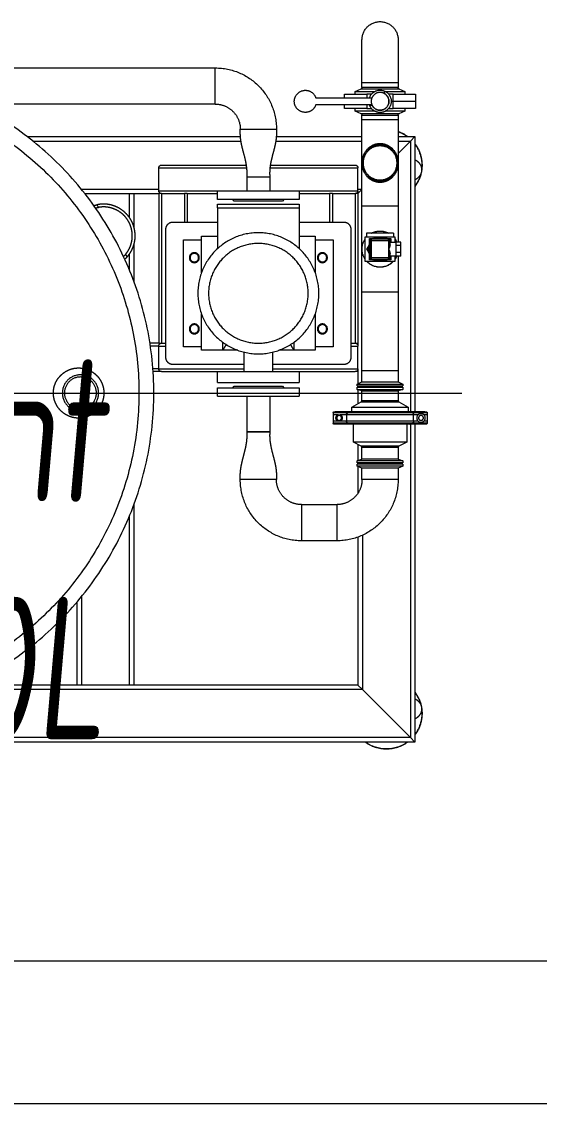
# Model space of a CAD drawing. Extents: x -681219 to -550379, y -242630 to -158199.
# Drawn here: x -639638 to -638911, y -208717 to -207198 of the extents above; entities that cross this region are included whole.
import ezdxf
from ezdxf.lldxf.tags import DXFTag

# ---------------------------------------------------------------- set-up
doc = ezdxf.new("R2010")
doc.units = 0
doc.header["$LTSCALE"] = 1000
doc.linetypes.add('DASHED2', pattern=[9.525, 6.35, -3.175])
doc.layers.get('0').update_dxf_attribs({"linetype": 'CONTINUOUS'})
for name, color, linetype, lineweight in [('famsun', 7, 'CONTINUOUS', 0), ('future', 4, 'DASHED2', 0), ('text1', 7, 'CONTINUOUS', 0)]:
    doc.layers.add(name, color=color, linetype=linetype, lineweight=lineweight)
doc.styles.add('ISOCP', font='isocp.shx', dxfattribs={"bigfont": 'gbcbig.shx'})
tags = doc.linetypes.add('CENTER2', pattern=[28.575, 19.05, -3.175, 3.175, -3.175]).pattern_tags.tags
tags[10:11] = [DXFTag(74, 4), DXFTag(75, 0), DXFTag(340, '0'), DXFTag(46, 0.0), DXFTag(50, 0.0), DXFTag(44, 0.0), DXFTag(45, 0.0)]
tags[8:9] = [DXFTag(74, 4), DXFTag(75, 0), DXFTag(340, '0'), DXFTag(46, 0.0), DXFTag(50, 0.0), DXFTag(44, 0.0), DXFTag(45, 0.0)]
tags[6:7] = [DXFTag(74, 4), DXFTag(75, 0), DXFTag(340, '0'), DXFTag(46, 0.0), DXFTag(50, 0.0), DXFTag(44, 0.0), DXFTag(45, 0.0)]
tags[4:5] = [DXFTag(74, 4), DXFTag(75, 0), DXFTag(340, '0'), DXFTag(46, 0.0), DXFTag(50, 0.0), DXFTag(44, 0.0), DXFTag(45, 0.0)]

# ---------------------------------------------------------------- blocks, each defined once
blk = doc.blocks.new('Coloring matter tank 300l-V')
for p, q in [((820, 490), (-430, 490)), ((813.6, 483.6), (820, 490)), ((820, 490), (813.6, 483.6)), ((820, 43.7), (820, 490)), ((813.6, 483.6), (14.4, 483.6)), ((746.4, 416.4), (813.6, 483.6)), ((813.6, 43.7), (813.6, 483.6)), ((746.4, 416.4), (178.4, 416.4)), ((740, 410), (746.4, 416.4)), ((746.4, 416.4), (740, 410)), ((746.4, 199.5), (746.4, 416.4)), ((345, 410), (192.6, 410)), ((345, 293.6), (345, 410)), ((351.4, 410), (345, 410)), ((418.6, 410), (351.4, 410)), ((351.4, 285.9), (351.4, 410)), ((425, 410), (418.6, 410)), ((418.6, 173.2), (418.6, 410)), ((740, 410), (425, 410)), ((425, 156.8), (425, 410)), ((740, 202.2), (740, 410)), ((710.5, 207.4), (660.5, 207.4)), ((660.5, 156.6), (660.5, 207.4)), ((710.5, 207.4), (710.5, 182)), ((710.5, 207.4), (710.5, 156.6)), ((710.5, 182), (710.5, 156.6)), ((660.5, 156.6), (710.5, 156.6)), ((740, 103), (740, 140.5)), ((600, 121.5), (574.6, 121.5)), ((625.4, 121.5), (574.6, 121.5)), ((625.4, 121.5), (600, 121.5)), ((745.6, 121.5), (745.6, 105.5)), ((771, 121.5), (745.6, 121.5)), ((747.7, 121.5), (745.6, 121.5)), ((796.4, 121.5), (747.7, 121.5)), ((796.4, 121.5), (771, 121.5)), ((796.4, 105.5), (796.4, 121.5)), ((745.6, 105.5), (739, 102.5)), ((739, 102.5), (739, 100)), ((741.6, 102.5), (739, 102.5)), ((741.6, 100), (739, 100)), ((739, 98), (739, 95)), ((771, 98), (739, 98)), ((739, 95), (745.6, 93)), ((771, 95), (739, 95)), ((740, 98), (740, 100)), ((740, 72.2), (740, 94.7)), ((803, 102.5), (741.6, 102.5)), ((803, 100), (741.6, 100)), ((747.7, 105.5), (745.6, 105.5)), ((745.6, 93), (745.6, 76.2)), ((771, 93), (745.6, 93)), ((746.4, 98), (746.4, 100)), ((796.4, 105.5), (747.7, 105.5)), ((803, 98), (771, 98)), ((803, 95), (771, 95)), ((796.4, 93), (771, 93)), ((803, 102.5), (796.4, 105.5)), ((796.4, 93), (803, 95)), ((796.4, 76.2), (796.4, 93)), ((803, 100), (803, 102.5)), ((803, 95), (803, 98)), ((745.6, 76.2), (771, 76.2)), ((771, 76.2), (796.4, 76.2)), ((744.5, 74.4), (733.5, 69)), ((733.5, 69), (733.5, 43.7)), ((771, 69), (733.5, 69)), ((771, 74.4), (744.5, 74.4)), ((797.5, 74.4), (771, 74.4)), ((808.5, 69), (771, 69)), ((808.5, 69), (797.5, 74.4)), ((808.5, 43.7), (808.5, 69)), ((584.1, 54.5), (584.1, 4.5)), ((600, 54.5), (584.1, 54.5)), ((584.1, 54.5), (615.9, 54.5)), ((615.9, 54.5), (600, 54.5)), ((615.9, 4.5), (615.9, 54.5)), ((705.1, 43.2), (704.9, 43)), ((704.9, 43), (704.9, 42.8)), ((704.9, 42.2), (704.9, 42.8)), ((704.9, 39.3), (704.9, 42.2)), ((725.6, 42.2), (704.9, 42.2)), ((712.2, 39.3), (704.9, 39.3)), ((704.9, 30.7), (704.9, 39.3)), ((704.9, 27.8), (704.9, 30.7)), ((712.2, 30.7), (704.9, 30.7)), ((705.4, 43.3), (705.1, 43.2)), ((705.7, 43.5), (705.4, 43.3)), ((706.2, 43.6), (705.7, 43.5)), ((706.7, 43.7), (706.2, 43.6)), ((707.3, 43.7), (706.7, 43.7)), ((707.9, 43.7), (707.3, 43.7)), ((729.6, 43.7), (707.9, 43.7)), ((723.9, 39.3), (714.8, 39.3)), ((723.9, 30.7), (714.8, 30.7)), ((723.9, 30.7), (723.9, 39.3)), ((818.1, 39.3), (723.9, 39.3)), ((818.1, 30.7), (723.9, 30.7)), ((729.6, 43.7), (725.6, 42.2)), ((812.4, 43.7), (816.4, 42.2)), ((834.1, 43.7), (812.4, 43.7)), ((837.1, 42.2), (816.4, 42.2)), ((818.1, 39.3), (818.1, 30.7)), ((824.3, 39.3), (818.1, 39.3)), ((824.3, 30.7), (818.1, 30.7)), ((837.1, 39.3), (832.7, 39.3)), ((837.1, 30.7), (832.7, 30.7)), ((834.7, 43.7), (834.1, 43.7)), ((835.3, 43.7), (834.7, 43.7)), ((835.8, 43.6), (835.3, 43.7)), ((836.3, 43.5), (835.8, 43.6)), ((836.6, 43.3), (836.3, 43.5)), ((836.9, 43.2), (836.6, 43.3)), ((837.1, 43), (836.9, 43.2)), ((837.1, 42.8), (837.1, 43)), ((837.1, 42.2), (837.1, 42.8)), ((837.1, 39.3), (837.1, 42.2)), ((837.1, 30.7), (837.1, 39.3)), ((837.1, 27.8), (837.1, 30.7)), ((725.6, 27.8), (704.9, 27.8)), ((704.9, 27.2), (704.9, 27.8)), ((704.9, 27.2), (704.9, 27)), ((704.9, 27), (705.1, 26.8)), ((705.1, 26.8), (705.4, 26.7)), ((705.4, 26.7), (705.7, 26.5)), ((705.7, 26.5), (706.2, 26.4)), ((706.2, 26.4), (706.7, 26.3)), ((706.7, 26.3), (707.3, 26.3)), ((707.3, 26.3), (707.9, 26.2)), ((729.6, 26.2), (707.9, 26.2)), ((725.6, 27.8), (729.6, 26.2)), ((731.5, 26.2), (731.5, 20)), ((731.5, 20), (744.6, 12.6)), ((731.5, 20), (810.5, 20)), ((797.4, 12.6), (810.5, 20)), ((810.5, 20), (810.5, 26.2)), ((816.4, 27.8), (812.4, 26.2)), ((834.1, 26.2), (812.4, 26.2)), ((813.6, -353.6), (813.6, 26.2)), ((837.1, 27.8), (816.4, 27.8)), ((820, -360), (820, 26.2)), ((834.1, 26.2), (834.7, 26.3)), ((834.7, 26.3), (835.3, 26.3)), ((835.3, 26.3), (835.8, 26.4)), ((835.8, 26.4), (836.3, 26.5)), ((836.3, 26.5), (836.6, 26.7)), ((836.6, 26.7), (836.9, 26.8)), ((836.9, 26.8), (837.1, 27)), ((837.1, 27.2), (837.1, 27.8)), ((837.1, 27), (837.1, 27.2)), ((542.5, 4.5), (542.5, -7.5)), ((542.5, 4.5), (657.5, 4.5)), ((657.5, -7.5), (657.5, 4.5)), ((740, -4.7), (740, 15.2)), ((744.6, 12.6), (797.4, 12.6)), ((745.6, 10.8), (745.6, -3)), ((796.4, 10.8), (745.6, 10.8)), ((796.4, -3), (796.4, 10.8)), ((542.5, -7.5), (657.5, -7.5)), ((542.5, -15), (542.5, -30)), ((542.5, -15), (657.5, -15)), ((564, -7.5), (566, -9.5)), ((566, -9.5), (634, -9.5)), ((634, -9.5), (636, -7.5)), ((657.5, -30), (657.5, -15)), ((745.6, -3), (739, -5)), ((739, -5), (739, -8)), ((739, -5), (803, -5)), ((739, -8), (803, -8)), ((739, -10), (739, -12.5)), ((739, -10), (803, -10)), ((739, -12.5), (745.6, -15.5)), ((739, -12.5), (803, -12.5)), ((740, -10), (740, -8)), ((740, -30), (740, -13)), ((745.6, -3), (796.4, -3)), ((746.4, -10), (746.4, -8)), ((803, -5), (796.4, -3)), ((796.4, -15.5), (803, -12.5)), ((803, -8), (803, -5)), ((803, -12.5), (803, -10)), ((464, -30), (452, -30)), ((464, -30), (542.5, -30)), ((542.5, -30), (657.5, -30)), ((580, -30), (580, -57.4)), ((620, -57.4), (620, -30)), ((657.5, -30), (736, -30)), ((740, -30), (736, -30)), ((740, -34), (740, -30)), ((745.6, -15.5), (745.6, -31.5)), ((745.6, -15.5), (796.4, -15.5)), ((796.4, -31.5), (796.4, -15.5)), ((460, -34), (451.7, -34)), ((460, -34), (460, -66)), ((460, -34), (580, -34)), ((580, -40), (480, -40)), ((620, -34), (740, -34)), ((720, -40), (620, -40)), ((740, -34), (740, -66)), ((745.6, -31.5), (745.6, -141.5)), ((745.6, -31.5), (796.4, -31.5)), ((796.4, -141.5), (796.4, -31.5)), ((470, -50), (470, -230)), ((520, -60), (520, -111.3)), ((550, -60), (520, -60)), ((550, -60), (550, -71.3)), ((571.3, -60), (550, -60)), ((650, -60), (628.7, -60)), ((650, -71.3), (650, -60)), ((680, -60), (650, -60)), ((680, -111.3), (680, -60)), ((730, -230), (730, -50)), ((460, -70), (447.6, -70)), ((460, -66), (448.2, -66)), ((460, -66), (470, -66)), ((460, -280), (460, -70)), ((460, -70), (464, -70)), ((464, -280), (464, -70)), ((464, -70), (470, -70)), ((520, -65), (495, -65)), ((495, -65), (495, -215)), ((705, -65), (680, -65)), ((705, -215), (705, -65)), ((730, -66), (740, -66)), ((730, -70), (736, -70)), ((736, -280), (736, -70)), ((736, -70), (740, -70)), ((740, -70), (740, -66)), ((740, -280), (740, -70)), ((745.6, -141.5), (745.6, -262.5)), ((796.4, -141.5), (745.6, -141.5)), ((796.4, -192.2), (796.4, -141.5)), ((425, -208.1), (425, -156.8)), ((418.6, -194.9), (418.6, -173.2)), ((520, -168.7), (520, -220)), ((680, -220), (680, -168.7)), ((750, -184.5), (750, -219.5)), ((792, -184.5), (750, -184.5)), ((756, -196), (755.1, -197.5)), ((756, -187), (756, -217)), ((786, -187), (756, -187)), ((757, -190), (759, -190)), ((757, -214), (757, -190)), ((759, -188), (783, -188)), ((759, -188), (759, -190)), ((783, -190), (759, -190)), ((759, -190), (759, -214)), ((761.8, -186), (761.2, -187)), ((775, -186), (767, -186)), ((780.8, -187), (780.2, -186)), ((783, -188), (783, -190)), ((783, -190), (785, -190)), ((783, -202), (783, -190)), ((785, -190), (785, -196)), ((793.3, -192), (785, -192)), ((786, -192), (786, -187)), ((792, -192), (792, -184.5)), ((793.3, -212), (793.3, -192)), ((800.3, -192.2), (793.3, -192.2)), ((800.3, -197.1), (793.3, -197.1)), ((800.3, -192.2), (800.3, -197.1)), ((800.3, -197.1), (800.3, -206.9)), ((542.5, -260), (542.5, -202.6)), ((657.5, -260), (657.5, -202.6)), ((755.1, -206.5), (756, -208)), ((783, -214), (783, -202)), ((785, -208), (785, -214)), ((785, -212), (793.3, -212)), ((786, -217), (786, -212)), ((792, -219.5), (792, -212)), ((793.1, -214.5), (794.4, -211.8)), ((800.3, -206.9), (793.3, -206.9)), ((800.3, -211.8), (793.3, -211.8)), ((796.4, -262.5), (796.4, -211.8)), ((800.3, -206.9), (800.3, -211.8)), ((495, -215), (520, -215)), ((520, -220), (542.5, -220)), ((657.5, -220), (680, -220)), ((680, -215), (705, -215)), ((750, -219.5), (792, -219.5)), ((752, -224.5), (752, -219.5)), ((790, -224.5), (752, -224.5)), ((756, -217), (786, -217)), ((757, -214), (759, -214)), ((759, -214), (783, -214)), ((759, -214), (759, -216)), ((783, -216), (759, -216)), ((761.2, -217), (761.8, -218)), ((767, -218), (775, -218)), ((780.2, -218), (780.8, -217)), ((783, -214), (785, -214)), ((783, -214), (783, -216)), ((790, -224.5), (790, -219.5)), ((792, -216.3), (793.1, -214.5)), ((425, -280), (425, -233.4)), ((480, -240), (542.5, -240)), ((496, -280), (496, -240)), ((500, -280), (500, -240)), ((657.5, -240), (720, -240)), ((700, -280), (700, -240)), ((704, -280), (704, -240)), ((418.6, -280), (418.6, -246.6)), ((542.5, -260), (542.5, -265)), ((542.5, -260), (657.5, -260)), ((542.5, -265), (657.5, -265)), ((542.5, -271.5), (542.5, -283.5)), ((584.3, -271.5), (542.5, -271.5)), ((566, -269.5), (564, -271.5)), ((590.7, -269.5), (566, -269.5)), ((657.5, -271.5), (584.3, -271.5)), ((634, -269.5), (590.7, -269.5)), ((636, -271.5), (634, -269.5)), ((657.5, -265), (657.5, -260)), ((657.5, -283.5), (657.5, -271.5)), ((745.6, -262.5), (745.6, -323)), ((796.4, -262.5), (745.6, -262.5)), ((796.4, -323), (796.4, -262.5)), ((351, -286.4), (460, -286.4)), ((356.1, -280), (418.6, -280)), ((418.6, -280), (425, -280)), ((425, -280), (460, -280)), ((464, -280), (460, -280)), ((460, -284), (460, -316)), ((460, -284), (584.1, -284)), ((464, -280), (496, -280)), ((500, -280), (496, -280)), ((500, -280), (542.5, -280)), ((584.3, -283.5), (542.5, -283.5)), ((584.1, -283.5), (584.1, -303.5)), ((657.5, -283.5), (584.3, -283.5)), ((615.9, -303.5), (615.9, -283.5)), ((615.9, -284), (740, -284)), ((657.5, -280), (700, -280)), ((704, -280), (700, -280)), ((704, -280), (736, -280)), ((740, -280), (736, -280)), ((740, -280), (745.6, -285.6)), ((745.6, -285.6), (740, -280)), ((740, -284), (740, -316)), ((740, -286.4), (745.6, -286.4)), ((584.1, -303.5), (600, -303.5)), ((584.1, -303.5), (615.9, -303.5)), ((600, -303.5), (615.9, -303.5)), ((460, -316), (583.7, -316)), ((616.3, -316), (740, -316)), ((464, -320), (583.2, -320)), ((616.8, -320), (736, -320)), ((745.6, -323), (745.6, -383.5)), ((796.4, -383.5), (796.4, -323)), ((796.4, -336.4), (813.6, -353.6)), ((275, -360), (574.8, -360)), ((283.2, -353.6), (575.6, -353.6)), ((624.5, -353.6), (745.6, -353.6)), ((625.3, -360), (745.6, -360)), ((796.4, -353.6), (813.6, -353.6)), ((796.4, -360), (820, -360)), ((813.6, -353.6), (820, -360)), ((820, -360), (813.6, -353.6)), ((574.6, -370.5), (600, -370.5)), ((574.6, -370.5), (625.4, -370.5)), ((600, -370.5), (625.4, -370.5)), ((744.4, -392), (736, -395.5)), ((797.6, -392), (744.4, -392)), ((745.6, -383.5), (745.6, -390.2)), ((796.4, -383.5), (745.6, -383.5)), ((745.6, -390.2), (796.4, -390.2)), ((796.4, -390.2), (796.4, -383.5)), ((806, -395.5), (797.6, -392)), ((539.5, -405.6), (201.7, -405.6)), ((539.5, -405.6), (539.5, -456.4)), ((759.5, -404.7), (680.7, -404.7)), ((721, -399.5), (721, -404.7)), ((752.6, -399.5), (721, -399.5)), ((736, -395.5), (736, -399.5)), ((763.9, -395.5), (736, -395.5)), ((752.6, -404.7), (752.6, -399.5)), ((752.6, -399.5), (758.9, -399.5)), ((756.5, -403.5), (756.1, -404.7)), ((760, -403.5), (756.5, -403.5)), ((806, -395.5), (778.1, -395.5)), ((779.1, -396.1), (779.1, -396.1)), ((783.1, -399.5), (789.4, -399.5)), ((784.2, -400.9), (784.2, -400.9)), ((789.4, -409.5), (786.7, -409.5)), ((789.4, -399.5), (789.4, -409.5)), ((821, -399.5), (789.4, -399.5)), ((789.4, -409.5), (789.4, -419.5)), ((821, -409.5), (789.4, -409.5)), ((806, -399.5), (806, -395.5)), ((821, -409.5), (821, -399.5)), ((821, -419.5), (821, -409.5)), ((680.7, -414.4), (759.5, -414.4)), ((721, -414.4), (721, -419.5)), ((721, -419.5), (752.6, -419.5)), ((736, -419.5), (736, -423.5)), ((736, -423.5), (744.4, -427)), ((736, -423.5), (763.9, -423.5)), ((752.6, -419.5), (752.6, -414.4)), ((758.9, -419.5), (752.6, -419.5)), ((777, -424), (777, -420.5)), ((778.1, -423.5), (806, -423.5)), ((789.4, -419.5), (783.1, -419.5)), ((786.4, -412.7), (786.4, -412.7)), ((789.4, -419.5), (821, -419.5)), ((797.6, -427), (806, -423.5)), ((806, -423.5), (806, -419.5)), ((744.4, -427), (797.6, -427)), ((745.6, -428.8), (745.6, -435.5)), ((796.4, -428.8), (745.6, -428.8)), ((745.6, -435.5), (745.6, -496)), ((796.4, -435.5), (745.6, -435.5)), ((796.4, -435.5), (796.4, -428.8)), ((796.4, -496), (796.4, -435.5)), ((104.5, -456.4), (539.5, -456.4))]:
    blk.add_line(p, q)
at = {"color": 8, "linetype": 'CENTER2'}
blk.add_line((-494.1, 0), (886, 0), dxfattribs=at)
for centre, radius in [((0, 0), 453), ((713.5, 35), 3.4), ((828.5, 35), 6), ((828.5, 35), 3.4), ((350, 0), 25.5), ((350, 0), 22.5), ((600, -140), 85), ((600, -140), 70), ((510, -90), 7), ((510, -90), 6), ((690, -90), 7), ((690, -90), 6), ((510, -190), 7), ((510, -190), 6), ((690, -190), 7), ((690, -190), 6), ((771, -323), 25.4), ((771, -323), 23.9), ((771, -409.5), 12.5)]:
    blk.add_circle(centre, radius)
for centre, radius, start, end in [((780, 450), 50, 53.1301, 126.8699), ((780, 450), 49.7, 53.5377, 126.4623), ((780, 450), 50, 349.1374, 36.8699), ((780, 450), 49.7, 352.9863, 36.4623), ((814.4, 443.4), 15, 292.0331, 67.9669), ((780, 450), 50, 323.1301, 349.1374), ((0, 0), 432.2, 279.3483, 180), ((780, 450), 49.7, 323.5377, 345.2884), ((660.5, 121.5), 85.9, 90, 180), ((710.5, 121.5), 85.9, 0, 90), ((660.5, 121.5), 35.1, 90, 180), ((710.5, 121.5), 35.1, 0, 90), ((743.6, 76.2), 2, 296.3753, 0), ((798.4, 76.2), 2, 180, 243.6247), ((713.5, 35), 4.5, 106.5702, 253.4298), ((713.5, 35), 4.5, 286.5702, 73.4298), ((743.6, 10.8), 2, 0, 60.4305), ((798.4, 10.8), 2, 119.5695, 180), ((464, -34), 4, 90, 180), ((736, -34), 4, 0, 90), ((480, -50), 10, 90, 180), ((720, -50), 10, 0, 90), ((464, -66), 4, 180, 270), ((736, -66), 4, 270, 0), ((771, -202), 25.4, 43.5491, 136.4509), ((771, -202), 25.3, 43.8736, 136.1264), ((382.4, -220.8), 40.5, 39.9056, 46.0082), ((382.4, -220.8), 44.5, 42.3, 47.7958), ((0, 0), 457, 334.7741, 335.3227), ((771, -202), 25.4, 145.7685, 214.2315), ((771, -202), 25.3, 146.272, 180), ((759, -190), 2, 90, 180), ((771, -202), 16.5, 104.1411, 114.62), ((771, -202), 16.5, 65.38, 75.8589), ((783, -190), 2, 0, 90), ((771, -202), 25.4, 22.7316, 34.2315), ((771, -202), 25.2, 22.8743, 33.728), ((771, -202), 25.3, 180, 213.728), ((771, -202), 16.5, 164.1411, 195.8589), ((771, -202), 25.2, 326.272, 337.1257), ((759, -214), 2, 180, 270), ((771, -202), 25.4, 242.3534, 269.4675), ((771, -202), 25.3, 243.0104, 296.9896), ((771, -202), 16.5, 245.38, 255.8589), ((771, -202), 25.4, 269.4675, 297.6466), ((771, -202), 16.5, 284.1411, 294.62), ((783, -214), 2, 270, 0), ((480, -230), 10, 180, 270), ((720, -230), 10, 270, 0), ((382.4, -220.8), 44.5, 252.2042, 257.7), ((382.4, -220.8), 40.5, 253.9918, 260.0944), ((0, 0), 457, 324.6773, 325.2259), ((464, -284), 4, 90, 180), ((736, -284), 4, 0, 90), ((780, -320), 50, 10.8626, 36.8699), ((780, -320), 49.7, 14.7116, 36.4623), ((814.4, -313.4), 15, 292.0331, 67.9669), ((464, -316), 4, 180, 270), ((736, -316), 4, 270, 0), ((780, -320), 50, 323.1301, 10.8626), ((780, -320), 49.7, 323.5377, 7.0137), ((780, -320), 49.7, 289.2531, 306.4623), ((780, -320), 50, 289.1474, 306.8699), ((539.5, -370.5), 35.1, 270, 0), ((539.5, -370.5), 85.9, 270, 0), ((666, -409.5), 15.5, 90, 341.7657), ((666, -409.5), 15.5, 18.2343, 90), ((743.6, -390.2), 2, 292.6199, 0), ((771, -409.5), 15.7, 292.4679, 157.5321), ((798.4, -390.2), 2, 180, 247.3801), ((771, -409.5), 12.5, 298.6854, 151.3146), ((771, -409.5), 15.7, 197.994, 292.4679), ((743.6, -428.8), 2, 0, 67.3801), ((798.4, -428.8), 2, 112.6199, 180), ((771, -496), 25.4, 180, 0)]:
    blk.add_arc(centre, radius, start, end)
for centre, major_axis, ratio, start_param, end_param in [((815.7, 39.3), (0, 3), 0.82717, 4.712389, 5.972187), ((815.7, 30.7), (0, 3), 0.82717, 3.452591, 4.712389), ((771, -323), (0, 27.4), 0.927007, 4.712389, 7.853982), ((771, -323), (0, 27.4), 0.927007, 1.570796, 4.712389)]:
    blk.add_ellipse(centre, major_axis=major_axis, ratio=ratio, start_param=start_param, end_param=end_param)
for points, knots in [([(574.6, 121.5), (574.6, 119.6), (574.5, 116.2), (574.7, 111.4), (575.1, 107.7), (575.5, 104.5), (576.2, 101.1), (577, 97.1), (578.1, 92.7), (579.4, 87.9), (580.6, 83.3), (581.7, 78.8), (582.5, 75.2), (583.1, 71.9), (583.6, 68.8), (584, 64.9), (584.2, 60), (584.1, 56.4), (584.1, 54.5)], [0, 0, 0, 0, 0.082202, 0.15099, 0.20538, 0.248576, 0.293943, 0.358667, 0.429385, 0.49842, 0.575066, 0.64081, 0.705432, 0.739443, 0.785961, 0.845214, 0.916872, 1, 1, 1, 1]), ([(615.9, 54.5), (615.9, 56.6), (615.8, 60.3), (616, 65.2), (616.5, 69), (617, 72.1), (618, 77.8), (619.5, 83.8), (621.2, 90), (622.2, 93.9), (623.2, 98.1), (624.2, 102.7), (625, 108.1), (625.5, 114.4), (625.4, 119), (625.4, 121.5)], [0, 0, 0, 0, 0.090307, 0.162723, 0.216149, 0.259307, 0.30243, 0.472876, 0.529994, 0.589513, 0.651258, 0.71836, 0.799037, 0.893202, 1, 1, 1, 1]), ([(319.5, -21.7), (319, -21.1), (317.3, -18.9), (314.9, -14.6), (312.9, -9), (311.9, -3.1), (311.9, 2.7), (312.8, 8.4), (314.6, 13.8), (317.3, 18.9), (320.7, 23.4), (324.9, 27.4), (329.8, 30.7), (335.2, 33.2), (341, 34.8), (347.1, 35.4), (353.3, 34.9), (359.3, 33.4), (364.9, 30.9), (370.1, 27.3), (374, 23.5), (376.9, 19.8), (379.2, 15.9), (381.3, 11.1), (382.6, 5.5), (383.1, -0.4), (382.5, -6.2), (381, -11.8), (378.7, -17.1), (375.4, -21.9), (371.5, -26.1), (366.8, -29.7), (361.6, -32.5), (355.9, -34.4), (350, -35.3), (343.9, -35.2), (337.8, -34.1), (332, -31.9), (327, -29), (322.8, -25.5), (320.6, -23), (319.5, -21.7)], [0, 0, 0, 0, 0.010823, 0.037341, 0.064699, 0.090137, 0.116362, 0.141236, 0.166837, 0.19194, 0.217734, 0.243694, 0.270349, 0.297361, 0.325104, 0.352867, 0.381414, 0.409305, 0.43802, 0.465413, 0.493644, 0.511177, 0.528936, 0.554278, 0.580355, 0.605685, 0.631766, 0.656982, 0.682927, 0.70841, 0.734605, 0.760728, 0.787565, 0.814505, 0.842181, 0.869833, 0.898256, 0.926178, 0.954916, 0.977238, 1, 1, 1, 1]), ([(714.8, 39.3), (714.3, 39.4), (713.4, 39.6), (712.6, 39.4), (712.2, 39.3)], [0, 0, 0, 0, 0.5869434, 1, 1, 1, 1]), ([(712.2, 30.7), (712.7, 30.6), (713.6, 30.4), (714.4, 30.6), (714.8, 30.7)], [0, 0, 0, 0, 0.5869434, 1, 1, 1, 1]), ([(725.6, 42.2), (725.3, 42), (724.7, 41.7), (724.2, 40.9), (723.9, 40.1), (723.9, 39.6), (723.9, 39.3)], [0, 0, 0, 0, 0.361247, 0.613774, 0.822604, 1, 1, 1, 1]), ([(723.9, 30.7), (723.9, 30.4), (723.9, 29.8), (724.2, 29), (724.8, 28.3), (725.3, 28), (725.6, 27.8)], [0, 0, 0, 0, 0.199727, 0.398745, 0.662267, 1, 1, 1, 1]), ([(816.4, 42.2), (815.9, 42.2), (814.9, 42.2), (811.9, 42.2), (807.9, 42.2), (803, 42.2), (797.4, 42.2), (791.4, 42.2), (784.8, 42.2), (778, 42.2), (771, 42.2), (764, 42.2), (757.2, 42.2), (750.6, 42.2), (744.6, 42.2), (739.4, 42.2), (735.1, 42.2), (731.6, 42.2), (728.9, 42.2), (726.8, 42.2), (726, 42.2), (725.6, 42.2)], [0, 0, 0, 0, 0.058271, 0.115951, 0.17363, 0.231311, 0.285039, 0.338769, 0.392497, 0.446226, 0.499955, 0.553684, 0.607413, 0.661141, 0.714871, 0.768599, 0.814762, 0.860925, 0.907087, 0.95325, 1, 1, 1, 1]), ([(812.4, 43.7), (812, 43.7), (811.2, 43.7), (809.5, 43.7), (806.9, 43.7), (803.5, 43.7), (799.4, 43.7), (794.6, 43.7), (789.2, 43.7), (783.4, 43.7), (777.3, 43.7), (771, 43.7), (764.7, 43.7), (758.6, 43.7), (752.8, 43.7), (747.4, 43.7), (742.6, 43.7), (738.5, 43.7), (735.1, 43.7), (732.5, 43.7), (730.8, 43.7), (730, 43.7), (729.6, 43.7)], [0, 0, 0, 0, 0.055385, 0.103957, 0.152526, 0.201096, 0.249667, 0.299733, 0.3498, 0.399866, 0.449933, 0.5, 0.550067, 0.600134, 0.6502, 0.700267, 0.750333, 0.798904, 0.847474, 0.896043, 0.944615, 1, 1, 1, 1]), ([(816.4, 27.8), (815.9, 27.8), (814.9, 27.8), (811.9, 27.8), (807.9, 27.8), (803, 27.8), (797.4, 27.8), (791.4, 27.8), (784.8, 27.8), (778, 27.8), (771, 27.8), (764, 27.8), (757.2, 27.8), (750.6, 27.8), (744.6, 27.8), (739.4, 27.8), (735.1, 27.8), (731.6, 27.8), (728.9, 27.8), (726.8, 27.8), (726, 27.8), (725.6, 27.8)], [0, 0, 0, 0, 0.058271, 0.115951, 0.17363, 0.231311, 0.285039, 0.338769, 0.392497, 0.446226, 0.499955, 0.553684, 0.607413, 0.661141, 0.714871, 0.768599, 0.814762, 0.860925, 0.907087, 0.95325, 1, 1, 1, 1]), ([(812.4, 26.2), (812, 26.2), (811.2, 26.2), (809.5, 26.2), (806.9, 26.2), (803.5, 26.2), (799.4, 26.2), (794.6, 26.2), (789.2, 26.2), (783.4, 26.2), (777.3, 26.2), (771, 26.2), (764.7, 26.2), (758.6, 26.2), (752.8, 26.2), (747.4, 26.2), (742.6, 26.2), (738.5, 26.2), (735.1, 26.2), (732.5, 26.2), (730.8, 26.2), (730, 26.2), (729.6, 26.2)], [0, 0, 0, 0, 0.055385, 0.103957, 0.152526, 0.201096, 0.249667, 0.299733, 0.3498, 0.399866, 0.449933, 0.5, 0.550067, 0.600134, 0.6502, 0.700267, 0.750333, 0.798904, 0.847474, 0.896043, 0.944615, 1, 1, 1, 1]), ([(550, -60), (551.1, -61.8), (552.8, -64.5), (554.5, -67.2), (555, -68)], [0, 0, 0, 0, 0.677474, 1, 1, 1, 1]), ([(645, -68), (645.3, -67.5), (646.9, -64.9), (648.6, -62.2), (650, -60)], [0, 0, 0, 0, 0.200257, 1, 1, 1, 1]), ([(415.3, -190.8), (416.1, -191.8), (417.8, -193.7), (420, -196.9), (422, -200.4), (423.7, -204), (425, -207.9), (426, -211.8), (426.7, -216), (426.9, -220.1), (426.8, -224.1), (426.3, -227.9), (425.5, -231.7), (424.1, -236.5), (421.7, -242), (417.9, -247.8), (413.4, -252.8), (408.3, -257.1), (402.7, -260.5), (396.5, -263.1), (390, -264.8), (383.7, -265.4), (377.9, -265.2), (374.6, -264.5), (372.9, -264.2)], [0, 0, 0, 0, 0.036546, 0.073091, 0.110638, 0.148183, 0.18477, 0.221355, 0.259266, 0.297172, 0.329895, 0.362616, 0.396543, 0.430468, 0.488665, 0.548729, 0.604222, 0.661251, 0.71827, 0.776705, 0.838577, 0.9019, 0.950664, 1, 1, 1, 1]), ([(413.4, -194.8), (414.4, -196), (416.3, -198.5), (418.6, -202.6), (420.6, -207), (421.9, -211.7), (422.7, -216.7), (422.9, -221.6), (422.5, -226.4), (421.6, -231), (420, -235.9), (417.5, -241.2), (414, -246.3), (409.8, -250.8), (405, -254.5), (399.8, -257.4), (394.1, -259.7), (388.1, -261), (381.7, -261.5), (377.5, -260.9), (375.4, -260.6)], [0, 0, 0, 0, 0.0504904, 0.101121, 0.151583, 0.2023368, 0.2532744, 0.3039855, 0.3493884, 0.3949637, 0.4403442, 0.5010652, 0.5617863, 0.6199513, 0.6781329, 0.7382287, 0.7983492, 0.8638633, 0.9294056, 1, 1, 1, 1]), ([(767, -186), (766.8, -186), (765, -186), (763.3, -186), (761.8, -186)], [0, 0, 0, 0, 0.07348, 1, 1, 1, 1]), ([(780.2, -186), (780, -186), (778.3, -186), (776.5, -186), (775, -186)], [0, 0, 0, 0, 0.1681404, 1, 1, 1, 1]), ([(783, -202), (783, -202), (783.3, -201.4), (783.8, -200.2), (784.5, -198.4), (784.9, -197), (785, -196.3), (785, -196)], [0, 0, 0, 0, 0.002952, 0.290703, 0.587436, 0.863901, 1, 1, 1, 1]), ([(755.1, -197.5), (754.7, -198.3), (753.8, -199.8), (752.9, -201.3), (752.5, -202)], [0, 0, 0, 0, 0.514888, 1, 1, 1, 1]), ([(752.5, -202), (753.3, -203.4), (754.2, -204.8), (755.1, -206.4), (755.1, -206.5)], [0, 0, 0, 0, 0.933426, 1, 1, 1, 1]), ([(785, -208), (785, -207.7), (784.9, -206.6), (784.2, -204.6), (783.4, -202.9), (783, -202), (783, -202)], [0, 0, 0, 0, 0.171654, 0.56414, 0.997044, 1, 1, 1, 1]), ([(761.8, -218), (762, -218), (763.7, -218), (765.5, -218), (767, -218)], [0, 0, 0, 0, 0.1681404, 1, 1, 1, 1]), ([(775, -218), (775.2, -218), (777, -218), (778.7, -218), (780.2, -218)], [0, 0, 0, 0, 0.07348, 1, 1, 1, 1]), ([(584.1, -303.5), (584.1, -305.6), (584.2, -309.3), (584, -314.2), (583.5, -318), (583, -321.1), (582, -326.8), (580.5, -332.8), (578.8, -339), (577.8, -342.9), (576.8, -347.1), (575.8, -351.7), (575, -357.1), (574.5, -363.4), (574.6, -368), (574.6, -370.5)], [0, 0, 0, 0, 0.090307, 0.162723, 0.216149, 0.259307, 0.30243, 0.472876, 0.529994, 0.589513, 0.651258, 0.71836, 0.799037, 0.893202, 1, 1, 1, 1]), ([(625.4, -370.5), (625.4, -368.6), (625.5, -365.2), (625.3, -360.4), (624.9, -356.7), (624.5, -353.5), (623.8, -350.1), (623, -346.1), (621.9, -341.7), (620.6, -336.9), (619.4, -332.3), (618.3, -327.8), (617.5, -324.2), (616.9, -320.9), (616.4, -317.8), (616, -313.9), (615.8, -309), (615.9, -305.4), (615.9, -303.5)], [0, 0, 0, 0, 0.082202, 0.15099, 0.20538, 0.248576, 0.293943, 0.358667, 0.429385, 0.49842, 0.575066, 0.64081, 0.705432, 0.739443, 0.785961, 0.845214, 0.916872, 1, 1, 1, 1])]:
    blk.add_open_spline(points, degree=3, knots=knots)

msp = doc.modelspace()

# ---------------------------------------------------------------- linework, layer by layer
at = {"layer": 'famsun'}
for p, q in [((-649555.4609, -208516.6983), (-638555.4609, -208516.6983)), ((-649355.4609, -208716.6983), (-638555.4609, -208716.6983))]:
    msp.add_line(p, q, dxfattribs=at)

# ---------------------------------------------------------------- block references
at = {"layer": 'future', "xscale": -1, "rotation": 180}
msp.add_blockref('Coloring matter tank 300l-V', (-639905.5799, -207719.4401), dxfattribs=at)

# ---------------------------------------------------------------- texts
at = {"layer": 'text1', "ltscale": 20, "insert": (-639520.8228, -208205.537), "char_height": 200, "attachment_point": 9, "style": 'ISOCP'}
msp.add_mtext_dynamic_manual_height_columns('{\\Fgbenor,-gbcbig|c134;\\Q5;\\W0.8;\\C6;Pigment \\P300L}', width=16722.717465, gutter_width=355537.5, heights=[0], dxfattribs=at)

doc.saveas('drawing.dxf')
